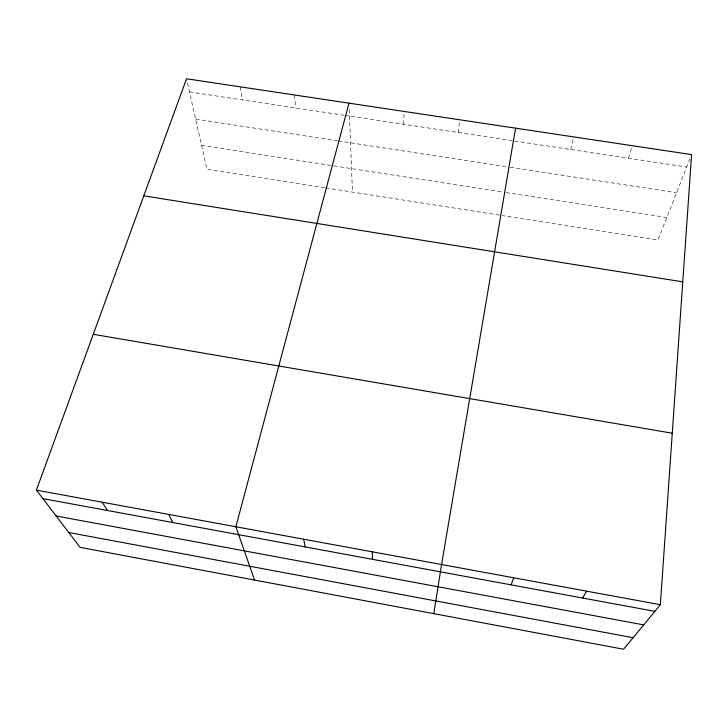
<?xml version="1.0" encoding="UTF-8"?>
<svg xmlns="http://www.w3.org/2000/svg" width="728" height="728" viewBox="0 0 728 728"><rect width="100%" height="100%" fill="white"/><g stroke="black" fill="none" stroke-linecap="round" stroke-linejoin="round"><path stroke-width="0.55" stroke-dasharray="3.64 2.73" d="M403.712 124.27L404.058 111.43M458.367 132.532L459.577 119.765M570.725 149.513L573.728 136.9M628.464 158.231L632.405 145.709M689.971 158.74L657.985 240.003L502.311 215.588M189.489 91.901L343.898 115.233M345.017 115.406L512.348 140.686M514.596 141.032L686.704 167.031M195.632 119.101L337.255 140.777M338.365 140.95L508.044 166.93M510.264 167.267L676.594 192.738M201.565 145.354L502.748 192.046M506.106 192.565L666.848 217.49M324.706 187.742L206.98 169.287L186.768 79.862M325.816 187.915L500.1 215.242M240.231 86.832L242.397 99.9M294.394 94.968L295.732 107.962M349.249 109.628L352.461 192.092"/><path stroke-width="1.09" d="M660.351 604.704L691.6 154.6L186.523 78.77L36.4 490.126L80.126 547.374L623.577 649.23L660.351 604.704L36.4 490.126M433.779 613.659L441.568 564.528L515.56 128.173M348.994 103.167L235.863 526.754L254.573 580.07M511.147 584.866L513.713 577.777M582.628 598.034L586.631 591.172M143.798 195.832L682.764 281.845M93.266 334.298L672.263 433.215M42.879 498.607L654.872 611.338M56.147 515.979L643.689 624.879M68.778 532.514L633.087 637.719M102.211 502.211L107.48 510.51M168.696 514.423L172.736 522.531M303.722 539.221L305.214 546.928M372.29 551.806L372.472 559.322"/></g></svg>
